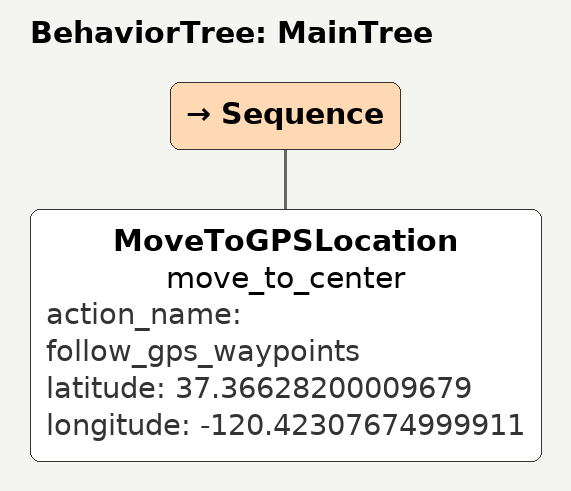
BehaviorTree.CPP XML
<root BTCPP_format="4" schema_location="schemas/amiga_btcpp.xsd">
    <Mission>drive the robot to the center of the field</Mission>
    <BehaviorTree ID="MainTree">
        <Sequence>
            <MoveToGPSLocation name="move_to_center" action_name="follow_gps_waypoints" latitude="37.36628200009679" longitude="-120.42307674999911"/>
        </Sequence>
    </BehaviorTree>
</root>
